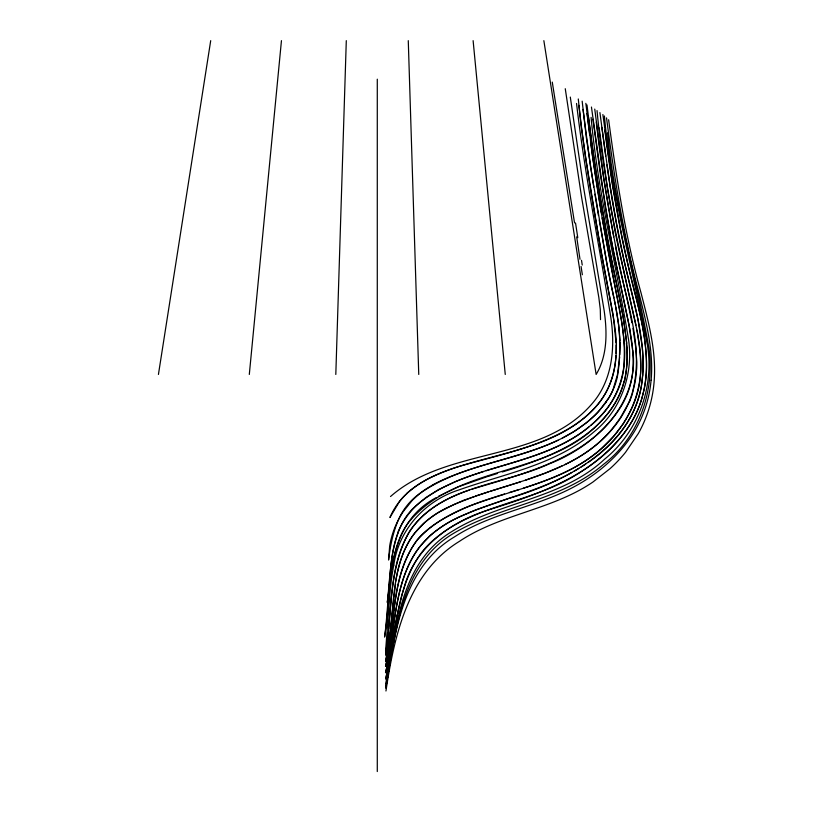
<?xml version="1.0" encoding="UTF-8"?>
<svg xmlns="http://www.w3.org/2000/svg" width="813" height="813" viewBox="0 0 813 813"><rect width="100%" height="100%" fill="white"/><g stroke="black" fill="none" stroke-linecap="round" stroke-linejoin="round"><path stroke-width="1.22" d="M616.071 353.472L616.132 344.986M335.81 374.447L346.297 40.65M600.522 319.651L600.289 309.326L598.815 297.365L581.681 197.823L565.259 88.708M619.791 354.712C621.071 331.978 616.64 309.438 611.63 287.375A794.077 794.077 0 0 1 607.23 265.79L590.431 166.137L583.023 109.399M615.969 355.586C611.986 435.148 518.623 448.959 458.126 466.703A229.459 229.459 0 0 0 438.827 473.776M619.669 357.029L617.433 374.783L613.022 389.559A65.05 65.05 0 0 1 608.917 397.811L598.663 411.459A110.029 110.029 0 0 1 585.939 423.095L574.425 431.236L562.24 438.136M651.111 380.23C653.865 349.773 645.563 319.865 638.327 290.607C623.215 233.941 614.008 175.994 606.539 117.895M385.565 651.081L390.382 588.419A257.762 257.762 0 0 1 393.736 565.248M642.697 375.057L641.437 386.002A97.032 97.032 0 0 1 637.107 402.638C628.215 427.587 609.537 447.831 587.941 462.577M388.655 628.734C392.059 594.445 391.764 556.58 412.577 527.291C426.469 508.532 447.872 497.231 469.589 490.005M249.306 374.447L281.45 40.65M388.126 632.819L385.728 654.902M395.565 583.958L390.077 631.498L385.606 661.375M385.728 654.892C391.937 614.089 388.279 569.943 408.766 532.627C439.599 485.544 502.647 485.432 549.375 463.796C595.035 446.225 639.729 403.329 632.819 350.332M158.433 374.447L210.709 40.65M388.695 662.473C396.419 625.827 398.157 585.512 420.545 553.948A86.645 86.645 0 0 1 430.605 542.576C469.386 506.489 525.533 503.501 570.34 478.318C597.911 462.434 624.018 440.504 637.27 410.89C658.591 362.131 637.555 308.798 626.965 260.17A750.094 750.094 0 0 1 621.925 237.548L612.565 185.008L602.88 114.531M395.565 582.332C398.065 567.403 402.089 552.413 410.199 539.476A71.879 71.879 0 0 1 414.701 533.135L423.512 523.704M388.858 663.408L385.738 679.099L396.957 616.02L401.866 595.157A197.742 197.742 0 0 1 404.122 587.636C414.264 548.541 449.355 522.617 486.194 510.666C541.285 493.349 602.707 473.034 633.032 419.508A103.617 103.617 0 0 0 641.66 399.224L644.343 388.573A113.556 113.556 0 0 0 646.548 368.045A160.781 160.781 0 0 0 645.796 350.616C644.404 333.157 640.614 315.993 636.396 299.032C621.833 243.565 611.762 187 604.862 130.1M385.951 690.999C394.254 635.807 408.045 572.677 459.447 541.336C495.92 516.956 540.726 511.113 579.008 490.493A166.35 166.35 0 0 0 592.911 482.048L610.004 468.684A145.253 145.253 0 0 0 625.502 452.363L638.296 433.573A126.076 126.076 0 0 0 654.069 382.344C656.741 351.826 648.428 321.897 640.969 292.619C625.167 236.024 616.478 177.874 608.622 119.745M385.809 688.245C394.864 633.825 402.018 568.033 454.518 536.854C491.113 512.993 535.777 507.363 573.978 486.835A173.189 173.189 0 0 0 601.386 468.735C614.445 458.054 626.04 445.422 634.729 430.91A119.582 119.582 0 0 0 651.081 380.23M385.748 686.741C396.124 633.459 399.945 567.992 450.361 535.32C498.45 505.29 559.598 502.088 603.612 464.274C638.652 437.536 654.963 391.571 648.998 348.452C636.488 276.349 614.201 206.014 607.524 132.783M393.797 565.259C398.431 529.791 425.229 500.605 458.908 489.934C505.086 473.501 556.082 464.843 594.161 431.673C621.173 410.006 633.49 373.929 628.612 340.037C616.518 265.77 597.789 192.559 591.102 117.387M385.667 683.855C396.185 630.268 399.305 563.236 451.703 531.641C499.67 501.387 561.996 499.101 604.628 459.152C638.022 432.11 654.384 387.455 647.422 345.19C632.677 268.9 611.305 193.748 604.415 115.995M385.596 661.365C396.988 616.356 385.728 561.295 421.439 525.493A97.377 97.377 0 0 1 438.644 512.322L454.426 504.273L474.355 496.53M398.024 532.657C389.478 554.933 390.768 579.191 387.283 602.443C390.382 575.817 390.006 547.576 402.283 523.074A63.963 63.963 0 0 1 412.13 509.324C460.93 462.577 537.281 469.518 588.836 427.049M629.76 401.012L620.583 417.435A149.917 149.917 0 0 1 614.069 426.358C584.466 464.995 534.354 477.18 490.31 491.255M623.703 423.034L613.917 436.022L600.939 448.979A151.594 151.594 0 0 1 580.553 463.898C562.86 474.731 543.226 481.875 523.531 488.146M403.512 511.235L412.323 500.32L419.173 493.999A83.007 83.007 0 0 1 425.788 489.131L432.841 484.853M605.959 402.405C560.35 463.481 472.963 452.556 416.012 496.367A64.054 64.054 0 0 0 399.874 516.662C393.39 530.239 390.331 545.157 388.573 560.025L389.671 545.98A87.306 87.306 0 0 1 403.522 511.235M428.603 537.159L421.043 545.127A81.503 81.503 0 0 0 414.66 553.877C392.77 589.588 395.372 633.317 385.514 672.768C397.069 625.654 391.927 567.149 433.004 533.308A122.336 122.336 0 0 1 444.792 524.761A115.05 115.05 0 0 1 452.262 520.391C490.717 501.113 534.111 493.715 571.763 472.546M406.693 493.725L405.657 494.68A58.495 58.495 0 0 0 399.346 501.733L389.935 517.505A67.865 67.865 0 0 1 398.624 502.566C408.858 489.263 423.593 480.3 438.847 473.816M590.685 425.514C610.461 409.406 624.547 385.545 624.16 359.498C625.37 332.131 618.744 305.292 613.429 278.656C604.435 233.229 596.59 187.559 590.584 141.645M390.504 496.53C448.969 445.219 544.761 463.654 595.004 400.159C614.059 375.403 615.228 342.151 610.014 312.527C598.846 242.843 584.567 173.616 576.549 103.444M425.24 497.973L438.644 489.497L455.483 481.581A311.714 311.714 0 0 1 473.288 474.934L483.603 471.54M585.695 464.101L581.122 467.048M436.185 497.637C384.803 524.771 391.124 588.358 384.579 637.077C390.301 602.951 386.724 566.641 401.317 534.446A75.599 75.599 0 0 1 407.933 523.216C455.981 463.664 548.45 477.597 600.177 422.13C611.376 410.636 620.654 396.825 624.232 380.992C609.699 435.219 550.625 457.465 502.271 471.977M578.805 468.471L574.13 471.225M438.349 496.357L458.786 486.652L488.674 476.133M444.772 508.775L463.359 500.361L488.328 491.885M564.588 464.711C594.77 450.565 622.077 426.246 632.067 393.583C645.969 344.041 622.809 294.011 615.411 245.302M457.587 517.617L475.696 509.924L507.576 498.867M562.169 465.869L545.228 473.125L525.472 480.209M558.053 440.209C522.84 456.997 483.633 462.556 447.79 477.688M435.118 475.402C488.643 451.764 557.535 451.967 597.85 404.366C615.35 383.685 618.612 354.742 615.055 328.716A238.372 238.372 0 0 0 614.089 321.572C601.01 249.733 586.986 177.956 578.897 105.344M508.206 498.623C565.177 481.875 632.544 447.75 641.884 382.689C647.351 339.875 632.077 298.015 623.236 256.725A734.007 734.007 0 0 1 618.408 234.327L612.169 199.693L606.945 164.876M472.038 489.172C526.844 472.587 590.014 458.024 621.894 405.108A82.194 82.194 0 0 0 632.443 373.939A97.651 97.651 0 0 0 633.103 358.198L632.28 344.976L629.801 328.96L612.555 246.664L605.502 208.087L591.447 107.042M475.381 496.062L495.391 489.65M520.483 481.845L495.351 489.69M488.257 476.357L497.546 473.451M486.194 470.727C526.214 458.39 570.401 448.258 600.055 416.459C619.415 397.049 627.158 368.624 624.089 341.765A257.812 257.812 0 0 0 621.315 319.997L602.169 218.006M504.568 493.989C473.125 503.806 439.406 514.781 417.039 540.391C389.701 576.315 396.348 624.76 385.525 666.345C395.809 624.13 390.494 575.878 417.526 539.405C427.16 528.044 440.168 520.229 453.288 513.511A233.656 233.656 0 0 1 469.65 506.032C518.389 487.343 575.279 479.375 611.874 438.319A117.865 117.865 0 0 0 623.002 424.04A119.033 119.033 0 0 0 629.374 413.197C636.762 399.153 640.99 383.39 640.705 367.486A181.045 181.045 0 0 0 639.607 348.299L637.016 330.18M518.928 489.599L509.355 492.526M627.565 301.227C613.774 242.183 603.063 182.397 596.295 122.133M613.866 297.965L607.087 264.611L599.222 219.998M627.748 302.019L631.925 322.791M614.333 300.19L615.248 304.651M636 325.17L619.628 253.036A880.631 880.631 0 0 1 614.963 230.872L607.443 188.088L599.13 127.824M615.695 306.887L618.622 324.865L619.882 340.881M613.713 236.868L603.622 177.407L594.75 109.084M605.279 226.857C612.077 267.812 623.896 308.056 627.169 349.529M605.075 225.15L595.309 168.067L588.327 116.411M601.396 213.148L592.535 156.248L585.838 103.332M598.47 215.536L594.903 194.165M593.734 187.031L586.275 137.051L582.169 101.168M632.971 328.432L635.685 346.988L636.823 362.181A88.2 88.2 0 0 1 636.691 368.594L635.868 376.968A146.584 146.584 0 0 1 634.872 383.258L632.331 393.98A68.79 68.79 0 0 1 629.76 401.012M574.547 222.904L552.271 82.093M543.856 40.65L596.132 374.447C606.183 357.954 607.067 337.781 605.187 319.042A211.126 211.126 0 0 0 604.089 310.19L583.328 185.892L570.299 97.072M581.092 266.512L582.342 274.723M576.681 236.837L579.994 259.276M605.736 156.157L599.913 112.59M601.833 127.346L609.791 184.419L616.254 222.274L623.906 259.906L637.971 319.519L642.28 347.09A169.155 169.155 0 0 1 642.717 375.057M589.649 134.856L587.027 113.454M592.962 119.165L600.624 176.502L610.045 233.555A1242.742 1242.742 0 0 0 619.597 280.211L628.988 324.753L632.534 349.438M597.037 110.598C603.927 184.958 620.746 257.701 636.986 330.383C639.414 343.472 641.355 356.775 640.746 370.118A106.899 106.899 0 0 1 623.591 422.963M586.976 104.928L592.108 145.7L599.557 194.47L611.894 261.644L623.165 316.735L626.762 343.289M473.115 40.65L505.259 374.447M578.287 98.973L581.112 125.771L585.868 159.114L601.153 252.101L613.215 315.21L616.071 342.873M408.268 40.65L418.756 374.447M619.933 342.344L619.303 360.789A261.349 261.349 0 0 1 618.48 369.397L617.402 376.673A66.727 66.727 0 0 1 605.817 402.293M377.283 79.186L377.283 771.547M582.23 265.038A92.662 2.541 81.3 0 1 581.519 260.323M575.523 223.006A195.15 18.252 80.9 0 1 577.779 237.701M432.821 484.812A159.694 159.694 0 0 1 447.8 477.719M397.76 532.545A80.446 80.446 0 0 1 425.382 498.166M423.461 523.643A106.137 106.137 0 0 1 444.802 508.836M627.047 349.539A112.712 112.712 0 0 1 624.343 381.002M428.481 537.017A119.958 119.958 0 0 1 457.648 517.749M626.386 343.33A119.989 119.989 0 0 1 624.587 381.063M406.541 493.552A106.208 106.208 0 0 1 435.148 475.463"/></g></svg>
